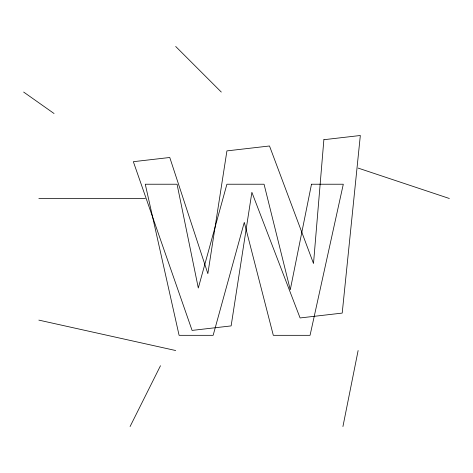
<?xml version="1.0" encoding="UTF-8"?>
<svg xmlns="http://www.w3.org/2000/svg" width="473" height="473" viewBox="0 0 473 473"><rect width="100%" height="100%" fill="white"/><g stroke="black" fill="none" stroke-linecap="round" stroke-linejoin="round"><path stroke-width="0.71" d="M342.925 426.545L358.126 350.528M130.075 426.545L160.483 365.73M38.851 198.489L145.276 198.489M38.851 320.12L175.684 350.528M358.126 168.086L449.35 198.489M23.65 92.064L54.058 113.52M175.684 46.455L221.299 92.064M323.875 139.706L313.51 263.485L269.498 145.98L226.922 150.893L207.854 273.648L169.772 157.485L133.351 161.689L192.091 330.408L231.126 325.909L251.884 192.316L300.089 317.951L342.21 313.091L360.331 135.497L323.875 139.706M311.494 184.228L290.274 289.76L264.058 184.228L226.91 184.228L198.305 288.016L177.056 184.228L145.276 184.228L179.096 335.322L213.146 335.322L244.287 222.369L273.311 335.322L310.057 335.322L343.297 184.228L311.494 184.228"/></g></svg>
